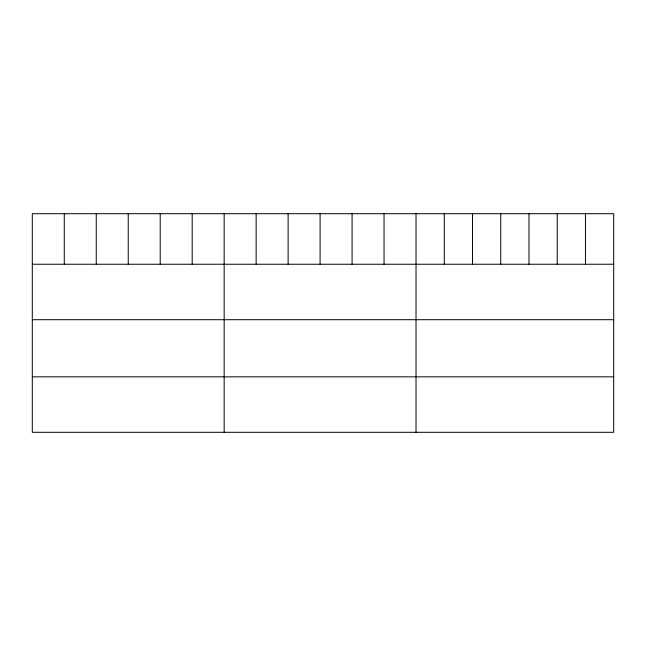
<?xml version="1.0" encoding="UTF-8"?>
<svg xmlns="http://www.w3.org/2000/svg" width="646" height="646" viewBox="0 0 646 646"><rect width="100%" height="100%" fill="white"/><g stroke="black" fill="none" stroke-linecap="round" stroke-linejoin="round"><path stroke-width="0.97" d="M613.7 264.238L613.7 432.295L32.3 432.295L32.3 213.705L613.7 213.705L613.7 264.238L32.3 264.238M32.3 319.697L613.7 319.697M32.3 376.836L613.7 376.836M585.462 213.705L585.462 264.238M557.223 213.705L557.223 264.238M528.985 213.705L528.985 264.238M500.739 213.705L500.739 264.238M472.501 213.705L472.501 264.238M444.262 213.705L444.262 264.238M416.024 213.705L416.024 432.295M384.047 213.705L384.047 264.238M352.07 213.705L352.07 264.238M320.093 213.705L320.093 264.238M288.116 213.705L288.116 264.238M256.139 213.705L256.139 264.238M224.162 213.705L224.162 432.295M192.185 213.705L192.185 264.238M160.208 213.705L160.208 264.238M128.231 213.705L128.231 264.238M96.254 213.705L96.254 264.238M64.277 213.705L64.277 264.238"/></g></svg>
